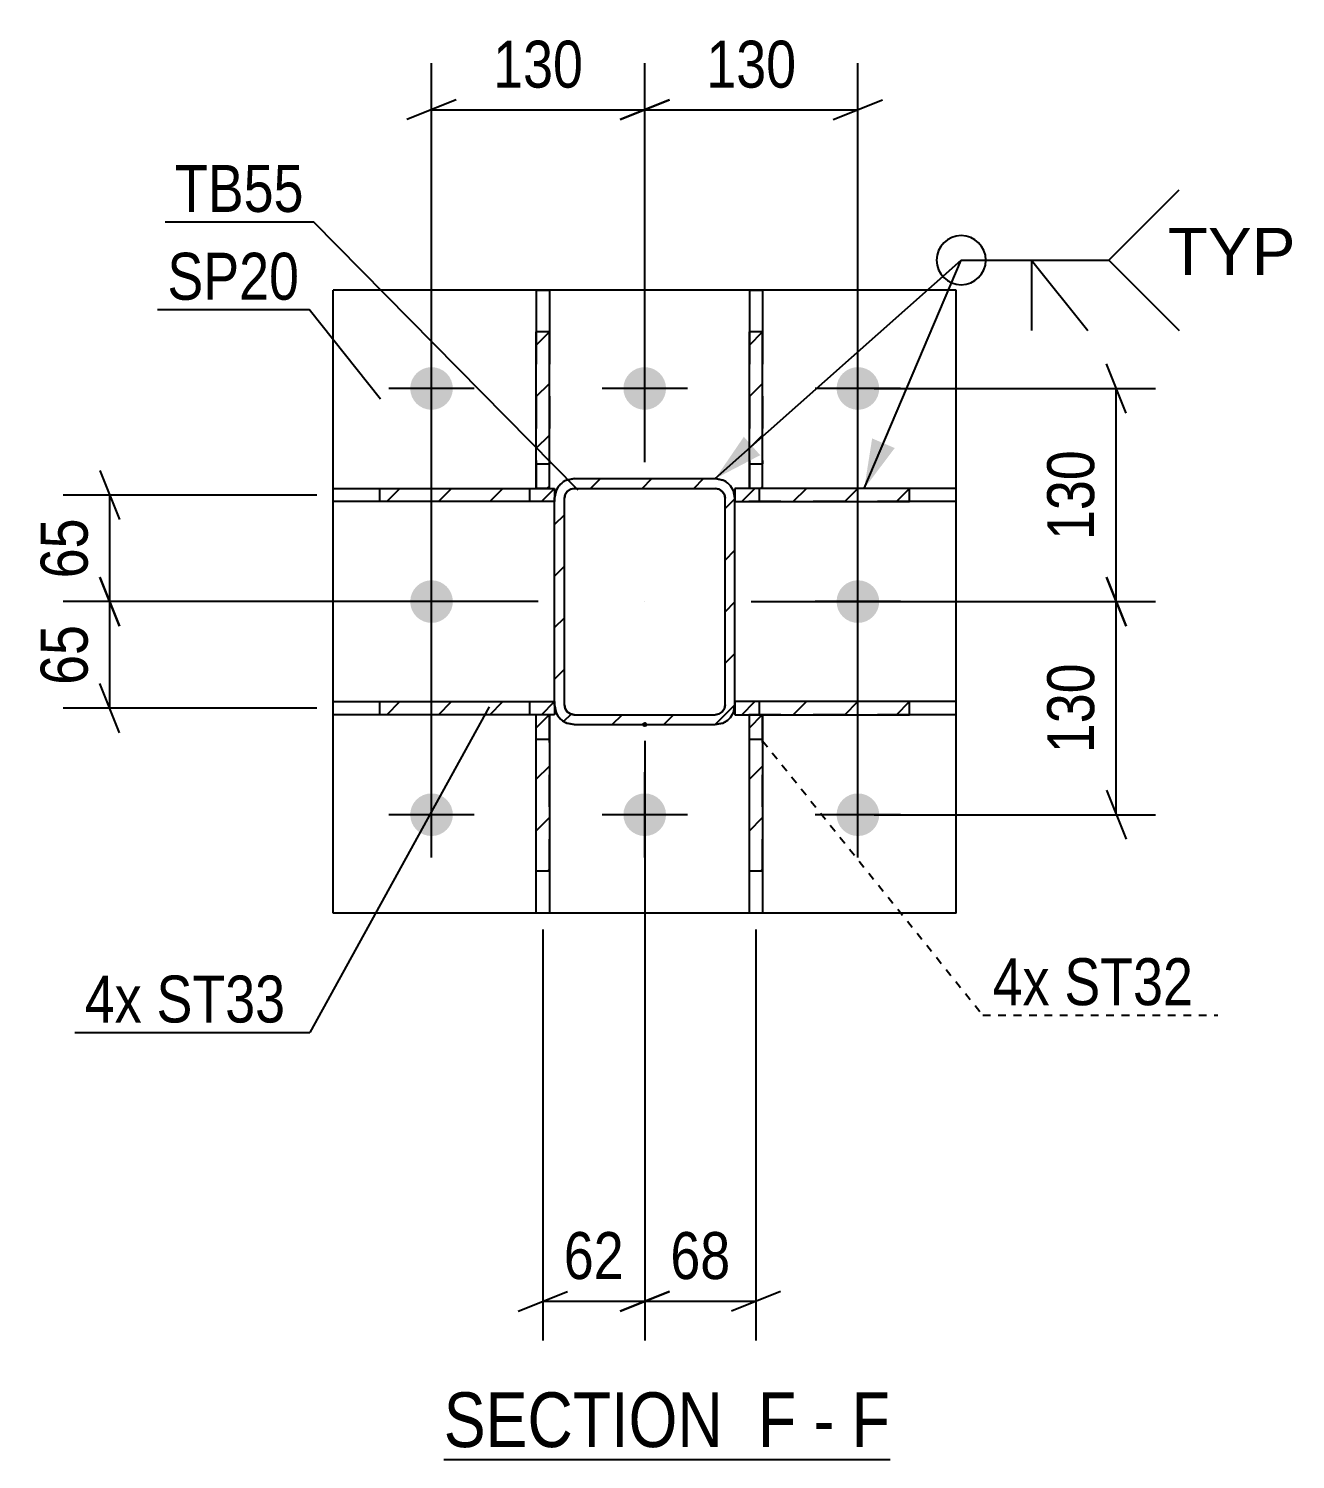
# Model space of a CAD drawing. Header units: millimetres. Extents: x 0 to 1775, y 0 to 560.
# Drawn here: x 1324.6 to 1401.8, y 36.3 to 123.6 of the extents above; entities that cross this region are included whole.
import ezdxf

# ---------------------------------------------------------------- set-up
doc = ezdxf.new("R2010")
doc.units = ezdxf.units.MM
for name, pattern in [('DXK_LINE_DOT2', [3.9198, 1.9599, -1.9599]), ('DXK_LINE_DOT3', [5.9187, 2.979, -0.9799, 0.9799, -0.9799]), ('DXK_LINE_DOT4', [0.9408, 0.4704, -0.4704])]:
    doc.linetypes.add(name, pattern=pattern)
doc.styles.add('Arial', font='ARIAL.TTF', dxfattribs={"height": 0.2})
doc.styles.add('Arial Narrow', font='ARIALN.TTF', dxfattribs={"height": 0.2})

# ---------------------------------------------------------------- blocks, each defined once
blk = doc.blocks.new('Unknown-814185304-17 - 2159')
at = {"color": 6, "linetype": 'Continuous'}
blk.add_line((1349.871, 36.285), (1377.086, 36.285), dxfattribs=at)
at = {"color": 0, "linetype": 'Continuous'}
for points in [[(1367.979, 37.035), (1367.979, 40.535), (1349.871, 40.535), (1349.871, 37.035)], [(1371.37, 37.035), (1371.37, 40.535), (1369.029, 40.535), (1369.029, 37.035)], [(1373.695, 37.035), (1373.695, 40.535), (1372.42, 40.535), (1372.42, 37.035)], [(1377.086, 37.035), (1377.086, 40.535), (1374.745, 40.535), (1374.745, 37.035)]]:
    blk.add_wipeout(points, dxfattribs=at)
at = {"color": 7, "linetype": 'Continuous', "style": 'Arial Narrow'}
for s, height, p in [('SECTION ', 3.3405, (1349.871, 37.035)), ('F', 3.34, (1369.029, 37.035)), ('F', 3.34, (1374.745, 37.035)), ('-', 3.34, (1372.42, 37.035))]:
    blk.add_text(s, height=height, dxfattribs=at).set_placement(p)
blk = doc.blocks.new('Part-814185304-2201 - 2159')
at = {"linetype": 'Continuous'}
h = blk.add_hatch(dxfattribs=at)
h.set_pattern_fill('', scale=0.7, style=0, pattern_type=0)
h.set_pattern_definition([(45, (1378.2735, 82.5054), (-1.57154, 1.57154), [])])
h.paths.add_polyline_path([(1378.274, 81.705), (1378.274, 82.505), (1367.626, 82.505), (1367.626, 81.705)])
at = {"color": 7, "linetype": 'DXK_LINE_DOT2'}
for p, q in [((1378.274, 82.505), (1367.626, 82.505)), ((1367.626, 82.505), (1367.626, 81.705)), ((1369.126, 81.705), (1369.126, 82.505)), ((1378.274, 81.705), (1367.626, 81.705))]:
    blk.add_line(p, q, dxfattribs=at)
at = {"color": 2, "linetype": 'Continuous'}
for p, q in [((1378.274, 82.505), (1367.626, 82.505)), ((1367.626, 82.505), (1367.626, 81.705)), ((1381.126, 82.505), (1378.274, 82.505)), ((1378.274, 81.705), (1378.274, 82.505)), ((1381.126, 81.705), (1381.126, 82.505)), ((1367.626, 81.705), (1378.274, 81.705)), ((1381.126, 81.705), (1378.274, 81.705))]:
    blk.add_line(p, q, dxfattribs=at)
blk = doc.blocks.new('Part-814185304-2332 - 2159')
at = {"linetype": 'Continuous'}
h = blk.add_hatch(dxfattribs=at)
h.set_pattern_fill('', scale=0.7, style=0, pattern_type=0)
h.set_pattern_definition([(45, (1369.3095, 105.0516), (-1.57154, 1.57154), [])])
h.paths.add_polyline_path([(1369.309, 95.516), (1369.31, 105.052), (1368.51, 105.052), (1368.509, 95.516)])
at = {"color": 2, "linetype": 'Continuous'}
for p, q in [((1368.51, 107.605), (1368.51, 105.052)), ((1368.51, 107.605), (1369.31, 107.605)), ((1369.31, 107.605), (1369.31, 105.052)), ((1368.509, 95.516), (1368.51, 105.052)), ((1369.31, 105.052), (1368.51, 105.052)), ((1369.309, 95.516), (1369.31, 105.052)), ((1368.509, 95.516), (1369.309, 95.516))]:
    blk.add_line(p, q, dxfattribs=at)
at = {"color": 7, "linetype": 'DXK_LINE_DOT2'}
for p, q in [((1368.51, 105.052), (1368.509, 95.516)), ((1369.31, 105.052), (1369.309, 97.016)), ((1368.509, 97.016), (1369.309, 97.016)), ((1369.309, 95.516), (1369.309, 97.016)), ((1368.509, 95.516), (1369.309, 95.516))]:
    blk.add_line(p, q, dxfattribs=at)
blk = doc.blocks.new('Part-814185304-2179 - 2159')
at = {"linetype": 'Continuous'}
h = blk.add_hatch(dxfattribs=at)
h.set_pattern_fill('', scale=0.7, style=0, pattern_type=0)
h.set_pattern_definition([(45, (1356.3106, 81.7154), (-1.57154, 1.57154), [])])
h.paths.add_polyline_path([(1356.31, 72.164), (1356.311, 81.715), (1355.511, 81.715), (1355.51, 72.164)])
at = {"color": 2, "linetype": 'Continuous'}
for p, q in [((1355.51, 72.164), (1355.511, 81.715)), ((1355.511, 81.715), (1356.311, 81.715)), ((1356.311, 81.715), (1356.31, 72.164)), ((1355.51, 69.605), (1355.51, 72.164)), ((1356.31, 72.164), (1355.51, 72.164)), ((1356.31, 72.164), (1356.31, 69.605)), ((1356.31, 69.605), (1355.51, 69.605))]:
    blk.add_line(p, q, dxfattribs=at)
at = {"color": 7, "linetype": 'DXK_LINE_DOT2'}
for p, q in [((1355.511, 80.215), (1355.511, 81.715)), ((1355.511, 81.715), (1356.311, 81.715)), ((1356.31, 72.164), (1356.311, 81.715)), ((1355.51, 72.164), (1355.511, 80.215)), ((1355.511, 80.215), (1356.311, 80.215))]:
    blk.add_line(p, q, dxfattribs=at)
blk = doc.blocks.new('Part-814185304-2323 - 2159')
at = {"linetype": 'Continuous'}
h = blk.add_hatch(dxfattribs=at)
h.set_pattern_fill('', scale=0.7, style=0, pattern_type=0)
h.set_pattern_definition([(45, (1367.6255, 82.3066), (-1.57154, 1.57154), [])])
h.paths.add_polyline_path([(1367.534, 81.847), (1367.625, 82.307), (1367.625, 94.907), (1367.534, 95.366), (1367.274, 95.755), (1366.885, 96.015), (1366.425, 96.107), (1357.825, 96.107), (1357.366, 96.015), (1356.977, 95.755), (1356.717, 95.366), (1356.625, 94.907), (1356.625, 82.307), (1356.717, 81.847), (1356.977, 81.458), (1357.366, 81.198), (1357.825, 81.107), (1366.425, 81.107), (1366.885, 81.198), (1367.274, 81.458)])
h.paths.add_polyline_path([(1366.655, 81.752), (1366.425, 81.707), (1357.825, 81.707), (1357.596, 81.752), (1357.401, 81.882), (1357.271, 82.077), (1357.225, 82.307), (1357.225, 94.907), (1357.271, 95.136), (1357.401, 95.331), (1357.596, 95.461), (1357.825, 95.507), (1366.425, 95.507), (1366.655, 95.461), (1366.85, 95.331), (1366.98, 95.136), (1367.025, 94.907), (1367.025, 82.307), (1366.98, 82.077), (1366.85, 81.882)])
blk.add_hatch(color=30, dxfattribs=at).paths.add_polyline_path([(1362.125, 81.007, -1), (1362.125, 81.207, -1)])
at = {"color": 7, "linetype": 'DXK_LINE_DOT2'}
for p, q in [((1357.366, 96.015), (1357.825, 96.107)), ((1357.825, 96.107), (1366.425, 96.107)), ((1366.425, 96.107), (1366.885, 96.015)), ((1356.625, 94.907), (1356.717, 95.366)), ((1357.271, 95.136), (1357.225, 94.907)), ((1357.401, 95.331), (1357.271, 95.136)), ((1357.596, 95.461), (1357.401, 95.331)), ((1357.825, 95.507), (1357.596, 95.461)), ((1357.825, 95.507), (1366.425, 95.507)), ((1366.655, 95.461), (1366.425, 95.507)), ((1366.85, 95.331), (1366.655, 95.461)), ((1366.98, 95.136), (1366.85, 95.331)), ((1367.025, 94.907), (1366.98, 95.136)), ((1367.534, 95.366), (1367.625, 94.907)), ((1356.625, 82.307), (1356.625, 94.907)), ((1357.225, 82.307), (1357.225, 94.907)), ((1367.025, 82.307), (1367.025, 94.907)), ((1367.625, 82.307), (1367.625, 94.907)), ((1356.717, 81.847), (1356.625, 82.307)), ((1357.225, 82.307), (1357.271, 82.077)), ((1357.271, 82.077), (1357.401, 81.882)), ((1366.85, 81.882), (1366.98, 82.077)), ((1366.98, 82.077), (1367.025, 82.307)), ((1367.625, 82.307), (1367.534, 81.847)), ((1357.825, 81.107), (1357.366, 81.198)), ((1357.401, 81.882), (1357.596, 81.752)), ((1357.596, 81.752), (1357.825, 81.707)), ((1357.825, 81.707), (1366.425, 81.707)), ((1366.425, 81.707), (1366.655, 81.752)), ((1366.885, 81.198), (1366.425, 81.107)), ((1366.655, 81.752), (1366.85, 81.882)), ((1357.825, 81.107), (1366.425, 81.107))]:
    blk.add_line(p, q, dxfattribs=at)
at = {"color": 2, "linetype": 'Continuous'}
for p, q in [((1357.825, 96.107), (1357.366, 96.015)), ((1357.825, 96.107), (1366.425, 96.107)), ((1366.885, 96.015), (1366.425, 96.107)), ((1356.717, 95.366), (1356.625, 94.907)), ((1357.225, 94.907), (1357.271, 95.136)), ((1357.271, 95.136), (1357.401, 95.331)), ((1357.401, 95.331), (1357.596, 95.461)), ((1357.596, 95.461), (1357.825, 95.507)), ((1357.825, 95.507), (1366.425, 95.507)), ((1366.425, 95.507), (1366.655, 95.461)), ((1366.655, 95.461), (1366.85, 95.331)), ((1366.85, 95.331), (1366.98, 95.136)), ((1366.98, 95.136), (1367.025, 94.907)), ((1367.625, 94.907), (1367.534, 95.366)), ((1356.625, 82.307), (1356.625, 94.907)), ((1357.225, 82.307), (1357.225, 94.907)), ((1367.025, 82.307), (1367.025, 94.907)), ((1367.625, 82.307), (1367.625, 94.907)), ((1356.625, 82.307), (1356.717, 81.847)), ((1357.271, 82.077), (1357.225, 82.307)), ((1357.401, 81.882), (1357.271, 82.077)), ((1366.98, 82.077), (1366.85, 81.882)), ((1367.025, 82.307), (1366.98, 82.077)), ((1367.534, 81.847), (1367.625, 82.307)), ((1357.366, 81.198), (1357.825, 81.107)), ((1357.596, 81.752), (1357.401, 81.882)), ((1357.825, 81.707), (1357.596, 81.752)), ((1357.825, 81.707), (1366.425, 81.707)), ((1366.655, 81.752), (1366.425, 81.707)), ((1366.425, 81.107), (1366.885, 81.198)), ((1366.85, 81.882), (1366.655, 81.752)), ((1357.825, 81.107), (1366.425, 81.107))]:
    blk.add_line(p, q, dxfattribs=at)
at = {"color": 7, "linetype": 'DXK_LINE_DOT3'}
blk.add_line((1362.125, 88.607), (1362.125, 88.607), dxfattribs=at)
at = {"color": 30, "linetype": 'DXK_LINE_DOT3'}
blk.add_line((1362.125, 81.107), (1362.125, 81.107), dxfattribs=at)
at = {"color": 30, "linetype": 'Continuous'}
blk.add_circle((1362.125, 81.107), 0.1, dxfattribs=at)
at = {"color": 7, "linetype": 'DXK_LINE_DOT2'}
for centre, start, end in [((1357.825, 94.907), 112.49996, 157.49996), ((1366.425, 94.907), 22.49996, 67.49996), ((1357.825, 82.307), 202.49996, 247.49996), ((1366.425, 82.307), 292.49996, 337.49996)]:
    blk.add_arc(centre, 1.2, start, end, dxfattribs=at)
at = {"color": 2, "linetype": 'Continuous'}
for centre, start, end in [((1357.825, 94.907), 112.49996, 157.49996), ((1366.425, 94.907), 22.49996, 67.49996), ((1357.825, 82.307), 202.49996, 247.49996), ((1366.425, 82.307), 292.49996, 337.49996)]:
    blk.add_arc(centre, 1.2, start, end, dxfattribs=at)
blk = doc.blocks.new('Part-814185304-2196 - 2159')
at = {"linetype": 'Continuous'}
h = blk.add_hatch(dxfattribs=at)
h.set_pattern_fill('', scale=0.7, style=0, pattern_type=0)
h.set_pattern_definition([(45, (1378.2735, 95.5054), (-1.57154, 1.57154), [])])
h.paths.add_polyline_path([(1378.274, 94.705), (1378.274, 95.505), (1367.626, 95.505), (1367.626, 94.705)])
at = {"color": 7, "linetype": 'DXK_LINE_DOT2'}
for p, q in [((1378.274, 95.505), (1367.626, 95.505)), ((1367.626, 95.505), (1367.626, 94.705)), ((1369.126, 94.705), (1369.126, 95.505)), ((1378.274, 94.705), (1367.626, 94.705))]:
    blk.add_line(p, q, dxfattribs=at)
at = {"color": 2, "linetype": 'Continuous'}
for p, q in [((1378.274, 95.505), (1367.626, 95.505)), ((1367.626, 95.505), (1367.626, 94.705)), ((1381.126, 95.505), (1378.274, 95.505)), ((1378.274, 94.705), (1378.274, 95.505)), ((1381.126, 94.705), (1381.126, 95.505)), ((1367.626, 94.705), (1378.274, 94.705)), ((1381.126, 94.705), (1378.274, 94.705))]:
    blk.add_line(p, q, dxfattribs=at)
blk = doc.blocks.new('Part-814185304-2180 - 2159')
at = {"linetype": 'Continuous'}
h = blk.add_hatch(dxfattribs=at)
h.set_pattern_fill('', scale=0.7, style=0, pattern_type=0)
h.set_pattern_definition([(45, (1356.6254, 95.5052), (-1.57154, 1.57154), [])])
h.paths.add_polyline_path([(1356.625, 94.705), (1356.625, 95.505), (1345.978, 95.505), (1345.978, 94.705)])
at = {"color": 2, "linetype": 'Continuous'}
for p, q in [((1343.126, 94.705), (1343.126, 95.505)), ((1343.126, 95.505), (1345.978, 95.505)), ((1345.978, 95.505), (1356.625, 95.505)), ((1345.978, 94.705), (1345.978, 95.505)), ((1356.625, 95.505), (1356.625, 94.705)), ((1345.978, 94.705), (1343.126, 94.705)), ((1356.625, 94.705), (1345.978, 94.705))]:
    blk.add_line(p, q, dxfattribs=at)
at = {"color": 7, "linetype": 'DXK_LINE_DOT2'}
for p, q in [((1345.978, 95.505), (1356.625, 95.505)), ((1355.125, 94.705), (1355.125, 95.505)), ((1356.625, 95.505), (1356.625, 94.705)), ((1356.625, 94.705), (1345.978, 94.705))]:
    blk.add_line(p, q, dxfattribs=at)
blk = doc.blocks.new('Part-814185304-2181 - 2159')
at = {"linetype": 'Continuous'}
h = blk.add_hatch(dxfattribs=at)
h.set_pattern_fill('', scale=0.7, style=0, pattern_type=0)
h.set_pattern_definition([(45, (1356.6254, 82.5052), (-1.57154, 1.57154), [])])
h.paths.add_polyline_path([(1356.625, 81.705), (1356.625, 82.505), (1345.978, 82.505), (1345.978, 81.705)])
at = {"color": 2, "linetype": 'Continuous'}
for p, q in [((1343.126, 81.705), (1343.126, 82.505)), ((1343.126, 82.505), (1345.978, 82.505)), ((1345.978, 82.505), (1356.625, 82.505)), ((1345.978, 81.705), (1345.978, 82.505)), ((1356.625, 82.505), (1356.625, 81.705)), ((1345.978, 81.705), (1343.126, 81.705)), ((1356.625, 81.705), (1345.978, 81.705))]:
    blk.add_line(p, q, dxfattribs=at)
at = {"color": 7, "linetype": 'DXK_LINE_DOT2'}
for p, q in [((1345.978, 82.505), (1356.625, 82.505)), ((1355.125, 81.705), (1355.125, 82.505)), ((1356.625, 82.505), (1356.625, 81.705)), ((1356.625, 81.705), (1345.978, 81.705))]:
    blk.add_line(p, q, dxfattribs=at)
blk = doc.blocks.new('Part-814185304-2207 - 2159')
at = {"color": 2, "linetype": 'Continuous'}
for p, q in [((1343.125, 69.607), (1343.125, 107.607)), ((1381.125, 107.607), (1343.125, 107.607)), ((1381.125, 69.607), (1381.125, 107.607)), ((1381.125, 69.607), (1343.125, 69.607))]:
    blk.add_line(p, q, dxfattribs=at)
blk = doc.blocks.new('Bolt-814185304-2240 - 2159')
at = {"linetype": 'Continuous'}
for points in [[(1347.825, 101.607, -1), (1350.425, 101.607, -1)], [(1360.825, 101.607, -1), (1363.425, 101.607, -1)], [(1373.825, 101.607, -1), (1376.425, 101.607, -1)], [(1347.825, 88.607, -1), (1350.425, 88.607, -1)], [(1373.825, 88.607, -1), (1376.425, 88.607, -1)], [(1347.825, 75.607, -1), (1350.425, 75.607, -1)], [(1360.825, 75.607, -1), (1363.425, 75.607, -1)], [(1373.825, 75.607, -1), (1376.425, 75.607, -1)]]:
    blk.add_hatch(color=1, dxfattribs=at).paths.add_polyline_path(points)
at = {"color": 1, "linetype": 'Continuous'}
for p, q in [((1349.125, 99.007), (1349.125, 104.207)), ((1362.125, 99.007), (1362.125, 104.207)), ((1375.125, 99.007), (1375.125, 104.207)), ((1351.725, 101.607), (1346.525, 101.607)), ((1364.725, 101.607), (1359.525, 101.607)), ((1377.725, 101.607), (1372.525, 101.607)), ((1349.125, 86.007), (1349.125, 91.207)), ((1375.125, 86.007), (1375.125, 91.207)), ((1351.725, 88.607), (1346.525, 88.607)), ((1377.725, 88.607), (1372.525, 88.607)), ((1349.125, 73.007), (1349.125, 78.207)), ((1362.125, 73.007), (1362.125, 78.207)), ((1375.125, 73.007), (1375.125, 78.207)), ((1351.725, 75.607), (1346.525, 75.607)), ((1364.725, 75.607), (1359.525, 75.607)), ((1377.725, 75.607), (1372.525, 75.607))]:
    blk.add_line(p, q, dxfattribs=at)
blk = doc.blocks.new('Part-814185304-2337 - 2159')
at = {"linetype": 'Continuous'}
h = blk.add_hatch(dxfattribs=at)
h.set_pattern_fill('', scale=0.7, style=0, pattern_type=0)
h.set_pattern_definition([(45, (1356.31, 105.0517), (-1.57154, 1.57154), [])])
h.paths.add_polyline_path([(1356.31, 95.516), (1356.31, 105.052), (1355.51, 105.052), (1355.51, 95.516)])
at = {"color": 2, "linetype": 'Continuous'}
for p, q in [((1355.51, 107.605), (1355.51, 105.052)), ((1355.51, 107.605), (1356.31, 107.605)), ((1356.31, 107.605), (1356.31, 105.052)), ((1355.51, 95.516), (1355.51, 105.052)), ((1356.31, 105.052), (1355.51, 105.052)), ((1356.31, 95.516), (1356.31, 105.052)), ((1355.51, 95.516), (1356.31, 95.516))]:
    blk.add_line(p, q, dxfattribs=at)
at = {"color": 7, "linetype": 'DXK_LINE_DOT2'}
for p, q in [((1355.51, 105.052), (1355.51, 95.516)), ((1356.31, 105.052), (1356.31, 97.016)), ((1355.51, 97.016), (1356.31, 97.016)), ((1356.31, 95.516), (1356.31, 97.016)), ((1355.51, 95.516), (1356.31, 95.516))]:
    blk.add_line(p, q, dxfattribs=at)
blk = doc.blocks.new('Part-814185304-2338 - 2159')
at = {"linetype": 'Continuous'}
h = blk.add_hatch(dxfattribs=at)
h.set_pattern_fill('', scale=0.7, style=0, pattern_type=0)
h.set_pattern_definition([(45, (1369.31, 81.7154), (-1.57154, 1.57154), [])])
h.paths.add_polyline_path([(1369.31, 72.164), (1369.31, 81.715), (1368.51, 81.715), (1368.51, 72.164)])
at = {"color": 7, "linetype": 'DXK_LINE_DOT2'}
for p, q in [((1368.51, 80.215), (1368.51, 81.715)), ((1368.51, 81.715), (1369.31, 81.715)), ((1369.31, 72.164), (1369.31, 81.715)), ((1368.51, 80.215), (1369.31, 80.215)), ((1368.51, 72.164), (1368.51, 80.215))]:
    blk.add_line(p, q, dxfattribs=at)
at = {"color": 2, "linetype": 'Continuous'}
for p, q in [((1368.51, 72.164), (1368.51, 81.715)), ((1368.51, 81.715), (1369.31, 81.715)), ((1369.31, 81.715), (1369.31, 72.164)), ((1368.51, 69.605), (1368.51, 72.164)), ((1369.31, 72.164), (1368.51, 72.164)), ((1369.31, 72.164), (1369.31, 69.605)), ((1369.31, 69.605), (1368.51, 69.605))]:
    blk.add_line(p, q, dxfattribs=at)
blk = doc.blocks.new('StraightDimension-814185304-2386 - 2159')
at = {"color": 7, "linetype": 'Continuous'}
for p, q in [((1391.482, 87.107), (1390.282, 90.107)), ((1368.626, 88.607), (1393.282, 88.607)), ((1390.882, 75.607), (1390.882, 88.607)), ((1390.282, 77.107), (1391.482, 74.107)), ((1376.125, 75.607), (1393.282, 75.607))]:
    blk.add_line(p, q, dxfattribs=at)
at = {"color": 0}
blk.add_wipeout([(1390.132, 85.449), (1385.932, 85.449), (1385.932, 78.764), (1390.132, 78.764)], dxfattribs=at)
at = {"color": 3, "style": 'Arial Narrow'}
blk.add_text('130', height=2.8633, rotation=90.00021, dxfattribs=at).set_placement((1389.532, 79.364))
blk = doc.blocks.new('StraightDimension-814185304-2361 - 2159')
at = {"color": 7, "linetype": 'Continuous'}
for p, q in [((1328.904, 90.107), (1330.104, 87.107)), ((1355.626, 88.607), (1326.654, 88.607)), ((1329.504, 82.105), (1329.504, 88.607)), ((1330.104, 80.605), (1328.904, 83.605)), ((1342.126, 82.105), (1326.654, 82.105))]:
    blk.add_line(p, q, dxfattribs=at)
at = {"color": 0}
blk.add_wipeout([(1328.754, 87.784), (1324.554, 87.784), (1324.554, 82.928), (1328.754, 82.928)], dxfattribs=at)
at = {"color": 3, "style": 'Arial Narrow'}
blk.add_text('65', height=2.8633, rotation=90.00021, dxfattribs=at).set_placement((1328.154, 83.528))
blk = doc.blocks.new('StraightDimension-814185304-2369 - 2159')
at = {"color": 7, "linetype": 'Continuous'}
for p, q in [((1328.904, 96.605), (1330.104, 93.605)), ((1342.126, 95.105), (1326.654, 95.105)), ((1329.504, 88.607), (1329.504, 95.105)), ((1330.104, 87.107), (1328.904, 90.107)), ((1355.626, 88.607), (1326.654, 88.607))]:
    blk.add_line(p, q, dxfattribs=at)
at = {"color": 0}
blk.add_wipeout([(1328.754, 94.284), (1324.554, 94.284), (1324.554, 89.428), (1328.754, 89.428)], dxfattribs=at)
at = {"color": 3, "style": 'Arial Narrow'}
blk.add_text('65', height=2.8633, rotation=90.00021, dxfattribs=at).set_placement((1328.154, 90.028))
blk = doc.blocks.new('StraightDimension-814185304-2376 - 2159')
at = {"color": 7, "linetype": 'Continuous'}
for p, q in [((1391.482, 100.107), (1390.282, 103.107)), ((1376.126, 101.607), (1393.282, 101.607)), ((1390.882, 88.607), (1390.882, 101.607)), ((1390.282, 90.107), (1391.482, 87.107)), ((1368.626, 88.607), (1393.282, 88.607))]:
    blk.add_line(p, q, dxfattribs=at)
at = {"color": 0}
blk.add_wipeout([(1390.132, 98.449), (1385.932, 98.449), (1385.932, 91.764), (1390.132, 91.764)], dxfattribs=at)
at = {"color": 3, "style": 'Arial Narrow'}
blk.add_text('130', height=2.8633, rotation=90.00021, dxfattribs=at).set_placement((1389.532, 92.364))
blk = doc.blocks.new('StraightDimension-814185304-2397 - 2159')
at = {"color": 7, "linetype": 'Continuous'}
for p, q in [((1362.126, 80.107), (1362.126, 43.535)), ((1355.91, 68.605), (1355.91, 43.535)), ((1354.41, 45.335), (1357.41, 46.535)), ((1363.626, 46.535), (1360.626, 45.335)), ((1355.91, 45.935), (1362.126, 45.935))]:
    blk.add_line(p, q, dxfattribs=at)
at = {"color": 0}
blk.add_wipeout([(1361.446, 46.685), (1361.446, 50.885), (1356.59, 50.885), (1356.59, 46.685)], dxfattribs=at)
at = {"color": 3, "style": 'Arial Narrow'}
blk.add_text('62', height=2.8633, dxfattribs=at).set_placement((1357.19, 47.285))
blk = doc.blocks.new('StraightDimension-814185304-2406 - 2159')
at = {"color": 7, "linetype": 'Continuous'}
for p, q in [((1362.126, 80.107), (1362.126, 43.535)), ((1368.91, 68.605), (1368.91, 43.535)), ((1360.626, 45.335), (1363.626, 46.535)), ((1370.41, 46.535), (1367.41, 45.335)), ((1362.126, 45.935), (1368.91, 45.935))]:
    blk.add_line(p, q, dxfattribs=at)
at = {"color": 0}
blk.add_wipeout([(1367.946, 46.685), (1367.946, 50.885), (1363.089, 50.885), (1363.089, 46.685)], dxfattribs=at)
at = {"color": 3, "style": 'Arial Narrow'}
blk.add_text('68', height=2.8633, dxfattribs=at).set_placement((1363.689, 47.285))
blk = doc.blocks.new('StraightDimension-814185304-2417 - 2159')
at = {"color": 7, "linetype": 'Continuous'}
for p, q in [((1362.126, 97.107), (1362.126, 121.457)), ((1375.125, 76.607), (1375.125, 121.457)), ((1363.626, 119.207), (1360.626, 118.007)), ((1373.625, 118.007), (1376.625, 119.207)), ((1362.126, 118.607), (1375.125, 118.607))]:
    blk.add_line(p, q, dxfattribs=at)
at = {"color": 0}
blk.add_wipeout([(1371.968, 119.357), (1371.968, 123.557), (1365.283, 123.557), (1365.283, 119.357)], dxfattribs=at)
at = {"color": 3, "style": 'Arial Narrow'}
blk.add_text('130', height=2.8633, dxfattribs=at).set_placement((1365.883, 119.957))
blk = doc.blocks.new('StraightDimension-814185304-2426 - 2159')
at = {"color": 7, "linetype": 'Continuous'}
for p, q in [((1349.125, 76.607), (1349.125, 121.457)), ((1362.126, 97.107), (1362.126, 121.457)), ((1350.625, 119.207), (1347.625, 118.007)), ((1360.626, 118.007), (1363.626, 119.207)), ((1349.125, 118.607), (1362.126, 118.607))]:
    blk.add_line(p, q, dxfattribs=at)
at = {"color": 0}
blk.add_wipeout([(1358.968, 119.357), (1358.968, 123.557), (1352.283, 123.557), (1352.283, 119.357)], dxfattribs=at)
at = {"color": 3, "style": 'Arial Narrow'}
blk.add_text('130', height=2.8633, dxfattribs=at).set_placement((1352.883, 119.957))
blk = doc.blocks.new('Mark-814185304-2203 - 2159')
at = {"color": 30, "linetype": 'Continuous'}
for p in [(1332.417, 106.42), (1346.004, 100.946)]:
    blk.add_line(p, (1341.656, 106.42), dxfattribs=at)
at = {"color": 0}
blk.add_wipeout([(1341.056, 107.02), (1341.056, 110.02), (1333.017, 110.02), (1333.017, 107.02)], dxfattribs=at)
blk.add_wipeout([(1341.056, 107.02), (1341.056, 110.02), (1333.017, 110.02), (1333.017, 107.02)], dxfattribs=at)
at = {"color": 3, "style": 'Arial Narrow'}
blk.add_text('SP20', height=2.8633, dxfattribs=at).set_placement((1333.017, 107.02))
blk = doc.blocks.new('MarkSet-814185304-2515 - 2159')
at = {"color": 30, "linetype": 'DXK_LINE_DOT4'}
for p, q in [((1369.31, 80.111), (1382.742, 63.39)), ((1382.742, 63.39), (1397.068, 63.39))]:
    blk.add_line(p, q, dxfattribs=at)
at = {"color": 0}
for points in [[(1386.814, 63.99), (1386.814, 66.99), (1383.342, 66.99), (1383.342, 63.99)], [(1395.568, 63.99), (1395.568, 66.99), (1387.714, 66.99), (1387.714, 63.99)]]:
    blk.add_wipeout(points, dxfattribs=at)
for points in [[(1386.814, 63.99), (1386.814, 66.99), (1383.342, 66.99), (1383.342, 63.99)], [(1395.568, 63.99), (1395.568, 66.99), (1387.714, 66.99), (1387.714, 63.99)]]:
    blk.add_wipeout(points, dxfattribs=at)
at = {"color": 3, "style": 'Arial Narrow'}
for s, p in [('4x', (1383.342, 63.99)), ('ST32', (1387.714, 63.99))]:
    blk.add_text(s, height=2.8633, dxfattribs=at).set_placement(p)
blk = doc.blocks.new('WeldMark-814185304-2435 - 2159')
at = {"linetype": 'Continuous'}
for points in [[(1369.166, 97.538), (1366.425, 96.106), (1368.17, 98.659)], [(1377.373, 97.973), (1375.51, 95.505), (1375.993, 98.56)]]:
    blk.add_hatch(color=30, dxfattribs=at).paths.add_polyline_path(points)
at = {"color": 30, "linetype": 'Continuous'}
for p, q in [((1366.425, 96.106), (1381.427, 109.434)), ((1375.51, 95.505), (1381.427, 109.434)), ((1381.427, 109.434), (1390.427, 109.434))]:
    blk.add_line(p, q, dxfattribs=at)
at = {"color": 3, "linetype": 'Continuous'}
for q in [(1389.142, 105.148), (1385.713, 105.148)]:
    blk.add_line((1385.713, 109.434), q, dxfattribs=at)
for start, end in [(90, 270), (270, 90)]:
    blk.add_arc((1381.427, 109.434), 1.5, start, end, dxfattribs=at)
at = {"color": 0, "linetype": 'Continuous'}
blk.add_wipeout([(1401.803, 108.534), (1401.803, 111.534), (1394.027, 111.534), (1394.027, 108.534)], dxfattribs=at)
blk.add_wipeout([(1401.803, 108.534), (1401.803, 111.534), (1394.027, 111.534), (1394.027, 108.534)], dxfattribs=at)
at = {"color": 3, "linetype": 'Continuous'}
for q in [(1394.713, 113.719), (1394.713, 105.148)]:
    blk.add_line((1390.427, 109.434), q, dxfattribs=at)
at = {"color": 3, "linetype": 'Continuous', "style": 'Arial'}
blk.add_text('TYP', height=2.8652, dxfattribs=at).set_placement((1394.027, 108.534))
blk = doc.blocks.new('Mark-814185304-2319 - 2159')
at = {"color": 30, "linetype": 'Continuous'}
for p in [(1332.877, 111.776), (1358.076, 95.4)]:
    blk.add_line(p, (1341.932, 111.776), dxfattribs=at)
at = {"color": 0}
blk.add_wipeout([(1341.332, 112.376), (1341.332, 115.376), (1333.477, 115.376), (1333.477, 112.376)], dxfattribs=at)
blk.add_wipeout([(1341.332, 112.376), (1341.332, 115.376), (1333.477, 115.376), (1333.477, 112.376)], dxfattribs=at)
at = {"color": 3, "style": 'Arial Narrow'}
blk.add_text('TB55', height=2.8633, dxfattribs=at).set_placement((1333.477, 112.376))
blk = doc.blocks.new('MarkSet-814185304-2485 - 2159')
at = {"color": 30, "linetype": 'Continuous'}
for p in [(1352.64, 82.184), (1327.38, 62.333)]:
    blk.add_line(p, (1341.706, 62.333), dxfattribs=at)
at = {"color": 0}
for points in [[(1331.452, 62.933), (1331.452, 65.933), (1327.98, 65.933), (1327.98, 62.933)], [(1340.206, 62.933), (1340.206, 65.933), (1332.352, 65.933), (1332.352, 62.933)]]:
    blk.add_wipeout(points, dxfattribs=at)
for points in [[(1331.452, 62.933), (1331.452, 65.933), (1327.98, 65.933), (1327.98, 62.933)], [(1340.206, 62.933), (1340.206, 65.933), (1332.352, 65.933), (1332.352, 62.933)]]:
    blk.add_wipeout(points, dxfattribs=at)
at = {"color": 3, "style": 'Arial Narrow'}
for s, p in [('4x', (1327.98, 62.933)), ('ST33', (1332.352, 62.933))]:
    blk.add_text(s, height=2.8633, dxfattribs=at).set_placement(p)

msp = doc.modelspace()

# ---------------------------------------------------------------- block references
for name in ['Part-814185304-2207 - 2159', 'Part-814185304-2337 - 2159', 'Part-814185304-2332 - 2159', 'Bolt-814185304-2240 - 2159', 'Part-814185304-2323 - 2159', 'Part-814185304-2180 - 2159', 'Part-814185304-2196 - 2159', 'Part-814185304-2181 - 2159', 'Part-814185304-2201 - 2159', 'Part-814185304-2179 - 2159', 'Part-814185304-2338 - 2159', 'Unknown-814185304-17 - 2159']:
    msp.add_blockref(name, (0, 0))

# ---------------------------------------------------------------- next in the draw order: block references
for name in ['Mark-814185304-2203 - 2159', 'StraightDimension-814185304-2361 - 2159', 'StraightDimension-814185304-2386 - 2159', 'StraightDimension-814185304-2397 - 2159']:
    msp.add_blockref(name, (0, 0))

# ---------------------------------------------------------------- next in the draw order: block references
for name in ['StraightDimension-814185304-2376 - 2159', 'StraightDimension-814185304-2369 - 2159', 'StraightDimension-814185304-2406 - 2159']:
    msp.add_blockref(name, (0, 0))

# ---------------------------------------------------------------- next in the draw order: block references
msp.add_blockref('StraightDimension-814185304-2417 - 2159', (0, 0))

# ---------------------------------------------------------------- next in the draw order: block references
for name in ['StraightDimension-814185304-2426 - 2159', 'WeldMark-814185304-2435 - 2159', 'MarkSet-814185304-2515 - 2159']:
    msp.add_blockref(name, (0, 0))

# ---------------------------------------------------------------- next in the draw order: block references
for name in ['Mark-814185304-2319 - 2159', 'MarkSet-814185304-2485 - 2159']:
    msp.add_blockref(name, (0, 0))

doc.saveas('drawing.dxf')
